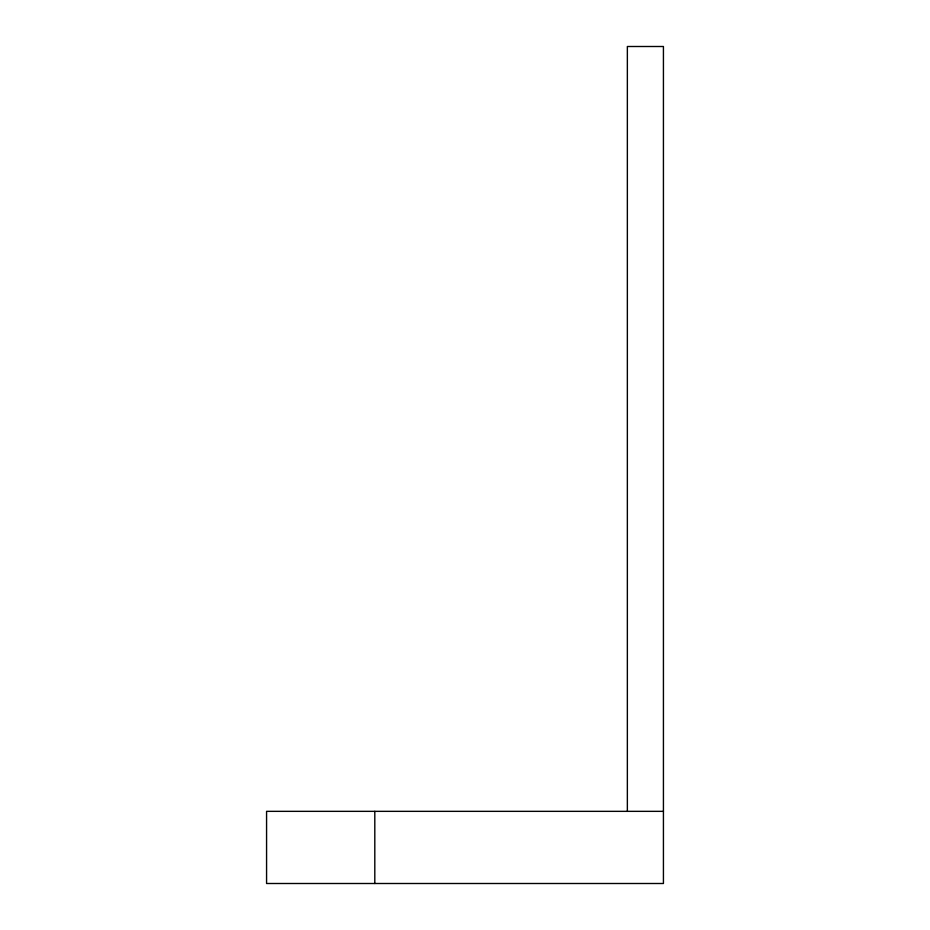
<?xml version="1.0" encoding="UTF-8"?>
<svg xmlns="http://www.w3.org/2000/svg" width="930" height="930" viewBox="0 0 930 930"><rect width="100%" height="100%" fill="white"/><g stroke="black" fill="none" stroke-linecap="round" stroke-linejoin="round"><path stroke-width="1.4" d="M663.427 811.344L266.573 811.344L266.573 883.5L663.427 883.5L663.427 46.5L627.355 46.5L627.355 811.344M374.802 811.344L374.802 883.5"/></g></svg>
